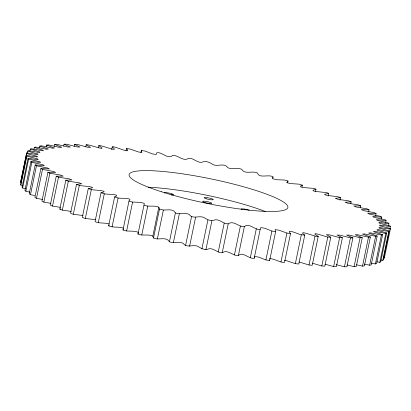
<?xml version="1.0" encoding="UTF-8"?>
<svg xmlns="http://www.w3.org/2000/svg" width="411" height="411" viewBox="0 0 411 411"><rect width="100%" height="100%" fill="white"/><g stroke="black" fill="none" stroke-linecap="round" stroke-linejoin="round"><path stroke-width="0.62" d="M287.618 182.9L288.008 181.015L284.381 180.013L276.685 179.741L273.151 178.862L272.668 178.662L273.012 176.956C269.467 173.879 258.766 178.867 257.497 173.01C252.719 170.349 244.802 174.942 241.581 169.209C237.178 167.036 232.307 170.159 227.982 167.765C224.344 162.545 218.22 166.722 213.366 164.77C209.954 162.628 205.721 160.007 201.652 162.35C196.756 162.684 193.653 158.009 188.783 158.225C183.465 162.134 178.107 154.906 172.641 155.363C168.484 160.115 161.754 151.474 156.791 152.784L156.303 154.464L155.774 154.449L152.173 153.848L145.098 151.048L141.353 150.518L141.872 152.399L138.671 152.044L130.056 149.023L126.46 148.577L126.069 150.462M138.332 232.338C133.467 230.078 127.888 232.169 122.992 229.985L128.977 201.082L132.604 202.084L140.3 202.356L143.835 203.234L144.318 203.435L143.973 205.14C148.741 207.293 154.099 204.955 158.836 207.18L152.835 236.145L153.503 237.99C158.281 240.651 166.198 236.058 169.419 241.791C173.822 243.964 178.693 240.841 183.018 243.235C186.656 248.455 192.78 244.278 197.634 246.23C201.046 248.372 205.279 250.993 209.348 248.65C214.244 248.316 217.347 252.991 222.217 252.775C227.535 248.866 232.893 256.094 238.359 255.637C242.516 250.885 249.246 259.526 254.209 258.216L254.697 256.536L255.226 256.551L258.827 257.152L265.902 259.952L269.647 260.482L269.693 259.824M269.647 260.482L275.632 231.578L275.118 229.698L275.591 229.692L279.105 230.227L286.929 233.073L290.526 233.52L284.54 262.424C279.233 262.485 274.877 258.704 269.606 258.596M27.306 153.051L27.696 151.166L37.365 153.868C38.588 153.817 37.786 155.05 36.99 154.515L26.684 152.918L20.55 182.433L20.699 181.821M20.827 181.194L26.684 152.918M26.535 153.529L36.589 156.165C37.56 156 37.694 157.439 36.625 156.899L26.633 155.512L20.648 184.416L20.858 185.094L22.559 185.531M20.858 185.094L26.843 156.19L26.633 155.512M26.843 156.19L37.196 158.744C41.917 160.922 28.996 158.137 28.04 158.389L22.055 187.293L22.626 188.038L25.539 188.741M29.921 151.007L30.311 149.126L31.169 148.674L42.266 150.729L43.592 150.452L34.36 147.421L33.969 149.306M22.626 188.038L28.611 159.139L28.04 158.389M28.611 159.139L39.59 161.672L40.658 162.448L30.902 161.533L24.917 190.432L25.842 191.243L29.993 192.178M25.842 191.243L31.827 162.34L30.902 161.533M31.827 162.34L42.939 164.739L44.326 165.633L35.197 164.909L29.212 193.812L30.481 194.675L34.668 195.559M39.42 147.955L39.81 146.069L41.357 145.792L52.48 148.171L54.473 148.011L46.618 145.078L46.227 146.963M30.481 194.675L36.466 165.772L35.197 164.909M36.466 165.772L47.619 168.022L49.346 168.962L40.884 168.5L34.899 197.403L36.507 198.313L42.472 199.463M36.507 198.313L42.492 169.409L40.884 168.5M42.492 169.409L53.6 171.49L55.649 172.466L47.923 172.271L41.937 201.174L43.864 202.125L50.943 203.373M54.339 146.342L54.73 144.456L56.913 144.364L67.707 146.994L70.307 147.015L64.08 144.21L63.695 146.095M43.864 202.125L49.849 173.221L47.923 172.271M49.849 173.221L60.823 175.117L63.181 176.124L56.256 176.191L50.27 205.094L52.505 206.075L60.366 207.339M52.505 206.075L58.49 177.177L56.256 176.191M71.206 211.413L62.349 210.144L59.826 209.137L65.811 180.234L71.884 179.9L69.238 178.872L58.49 177.177M74.206 146.229L74.597 144.343L77.345 144.436L87.461 147.225L90.584 147.374L86.187 144.852L85.796 146.737M62.349 210.144L68.334 181.241L65.811 180.234M68.334 181.241L78.773 182.725L81.686 183.763L76.518 184.364L70.533 213.268L73.322 214.29L83.017 215.508M73.322 214.29L79.313 185.387L76.518 184.364M79.313 185.387C79.082 185.839 101.538 187.036 88.283 188.546L82.298 217.45L85.339 218.482L95.691 219.674M98.373 147.616L98.763 145.73C99.123 144.02 121.379 153.693 112.224 146.979L111.705 149.491M85.339 218.482L91.324 189.579L88.283 188.546M91.324 189.579C90.692 189.995 111.951 190.596 101.019 192.749L95.033 221.652C99.472 223.723 104.543 222.469 109.105 223.928M98.296 222.685L104.281 193.781C103.459 194.403 123.053 193.925 114.623 196.941L108.638 225.839C113.313 227.977 118.64 226.333 123.382 228.146M112.095 226.862L118.08 197.963C117.258 198.539 133.734 197.676 129.244 200.465L128.977 201.082M140.963 152.404L141.353 150.518M126.619 230.987L132.604 202.084M152.835 236.145C148.268 233.787 142.709 236.233 137.988 234.044L143.973 205.14M141.754 235.025L147.739 206.122M153.503 237.99L159.494 209.091L158.836 207.18M157.382 238.94L163.367 210.036C167.226 210.165 173.216 208.475 175.405 212.893C179.807 215.061 184.678 211.937 189.003 214.337C192.641 219.551 198.77 215.374 203.62 217.327C207.031 219.469 211.264 222.089 215.338 219.746C220.229 219.412 223.332 224.093 228.203 223.872C233.52 219.962 238.878 227.191 244.345 226.733C248.501 221.981 255.231 230.622 260.194 229.312L260.682 227.632L261.211 227.648L264.812 228.249L271.887 231.054L275.632 231.578M169.419 241.791L175.405 212.893M173.37 242.701L179.355 213.797M185.592 245.418L191.577 216.52M189.589 246.281L195.574 217.378M201.909 248.84L207.894 219.936M205.916 249.647L211.901 220.743M218.226 252.03L224.211 223.127M222.217 252.775L228.203 223.872M234.419 254.959L240.404 226.06M238.359 255.637L244.345 226.733M250.356 257.61L256.341 228.706M254.209 258.216L260.194 229.312M272.75 178.215L273.012 176.956M265.902 259.952L271.887 231.054M280.944 261.977L286.929 233.073M301.972 187.046L302.362 185.161L298.905 184.138L290.12 183.553L286.667 182.51L288.008 181.015M299.1 261.977L309.01 264.997L312.237 265.27L318.222 236.366C317.862 238.077 295.607 228.403 304.762 235.123L298.776 264.021L295.35 263.662L301.335 234.758C301.813 235.688 284.34 227.437 290.526 233.52M315.443 191.86L315.967 189.348C316.275 187.406 293.783 188.49 302.362 185.161M309.01 264.997L314.996 236.094M328.178 196.062L328.702 193.55C329.031 191.86 304.577 191.767 315.967 189.348M321.813 265.968L327.798 237.065L330.798 237.245L324.813 266.148L321.813 265.968L312.494 263.23M339.948 200.244L340.467 197.732C340.539 196.119 314.898 195.215 328.702 193.55M333.655 266.564L339.64 237.666L342.389 237.753L336.404 266.657L333.655 266.564L325.065 264.206M350.783 203.748L351.174 201.863L348.651 200.856L338.212 199.376L335.299 198.333L340.467 197.732M344.444 266.79L350.429 237.887L352.905 237.887L346.92 266.79L344.444 266.79L336.147 264.658M360.339 207.791L360.73 205.906L358.495 204.925L347.747 203.224L345.101 202.197L351.174 201.863M354.087 266.636L360.072 237.738L362.255 237.64L356.27 266.544L354.087 266.636L347.11 264.961M368.672 211.711L369.063 209.826L367.136 208.875L356.162 206.98L353.804 205.973L360.73 205.906M362.507 266.107L368.492 237.209L370.368 237.019L364.382 265.922L362.507 266.107L356.584 264.787M375.711 215.482L376.101 213.597L374.493 212.687L363.386 210.607L361.336 209.631L369.063 209.826M369.643 265.208L375.628 236.304L377.175 236.032L371.19 264.931L369.643 265.208L364.264 264.088M381.398 219.073L381.788 217.188L380.519 216.325L369.366 214.074L367.64 213.134L376.101 213.597M375.433 263.944L381.418 235.041L382.626 234.676L376.64 263.579L375.433 263.944L371.246 263.148M385.693 222.449L386.083 220.568L385.158 219.757L374.046 217.357L372.659 216.463L381.788 217.188M379.831 262.326L385.816 233.422L386.674 232.975L380.689 261.874L379.831 262.326L376.872 261.807M388.554 225.593L388.945 223.707L388.374 222.962L377.396 220.424L376.327 219.649L386.083 220.568M381.059 260.086L382.8 260.369L388.785 231.465L389.289 230.931L379.62 228.233C378.397 228.28 379.199 227.052 379.995 227.581L390.301 229.179L390.45 228.567L380.396 225.932C379.425 226.096 379.291 224.658 380.36 225.197L390.352 226.584L389.962 228.47M389.289 230.931L383.304 259.834L382.8 260.369M383.186 257.918L384.316 258.082L390.45 228.567M384.316 258.082L384.465 257.471M138.281 232.39L137.988 234.044M122.992 229.985L123.259 229.369M27.696 151.166L28.2 150.632L38.742 152.43C44.039 152.342 31.087 149.732 30.311 149.126M108.638 225.839L109.275 225.31M34.36 147.421L35.567 147.056L46.72 149.285L48.39 149.029L39.81 146.069M46.618 145.078L48.493 144.893L59.497 147.405L61.799 147.338L54.73 144.456M59.826 209.137L60.854 209.055M64.08 144.21L66.556 144.21L77.057 146.933L79.924 147.051L74.597 144.343M86.187 144.852C86.742 143.336 110.472 152.692 98.763 145.73M112.224 146.979C112.419 144.919 133.02 155.147 126.46 148.577M301.335 234.758L304.762 235.123M388.945 223.707C387.989 223.959 375.068 221.175 379.79 223.353L390.142 225.906L390.352 226.584M284.489 260.451L286.847 260.795L295.35 263.662M388.785 231.465L378.243 229.672C372.947 229.754 385.898 232.364 386.674 232.975M385.816 233.422L374.719 231.367L373.394 231.645L382.626 234.676M381.418 235.041L370.265 232.816L368.595 233.068L377.175 236.032M375.628 236.304L364.506 233.926L362.512 234.09L370.368 237.019M368.492 237.209L357.488 234.691L355.186 234.758L362.255 237.64M360.072 237.738L349.278 235.107L346.678 235.082L352.905 237.887M159.494 209.091L163.367 210.036M350.429 237.887L339.928 235.164L337.061 235.046L342.389 237.753M339.64 237.666L329.524 234.871L326.406 234.66L330.798 237.245M327.798 237.065C327.875 237.579 306.95 229.759 318.222 236.366M114.623 196.941L118.08 197.963M101.019 192.749L104.281 193.781M148.14 187.236A81.07 12.402 11.7 0 1 265.27 211.47M164.498 193.036A4.696 0.719 11.7 0 1 167.688 192.831A4.696 0.719 11.7 0 1 173.278 194.393A4.696 0.719 11.7 0 1 171.063 194.871M241.606 209.523A4.696 0.719 11.7 0 1 243.142 208.901A4.696 0.719 11.7 0 1 249.158 210.237M161.348 191.711A81.07 12.402 11.7 0 0 287.423 208.408A81.07 12.402 11.7 0 0 176.709 173.026A81.07 12.402 11.7 0 0 161.348 191.711M204.657 202.438A4.696 0.719 11.7 0 0 211.778 203.311A4.696 0.719 11.7 0 0 205.13 201.267A4.696 0.719 11.7 0 0 204.657 202.438M206.152 198.749A4.696 0.719 11.7 0 0 213.273 199.623A4.696 0.719 11.7 0 0 206.625 197.578A4.696 0.719 11.7 0 0 206.152 198.749"/></g></svg>
